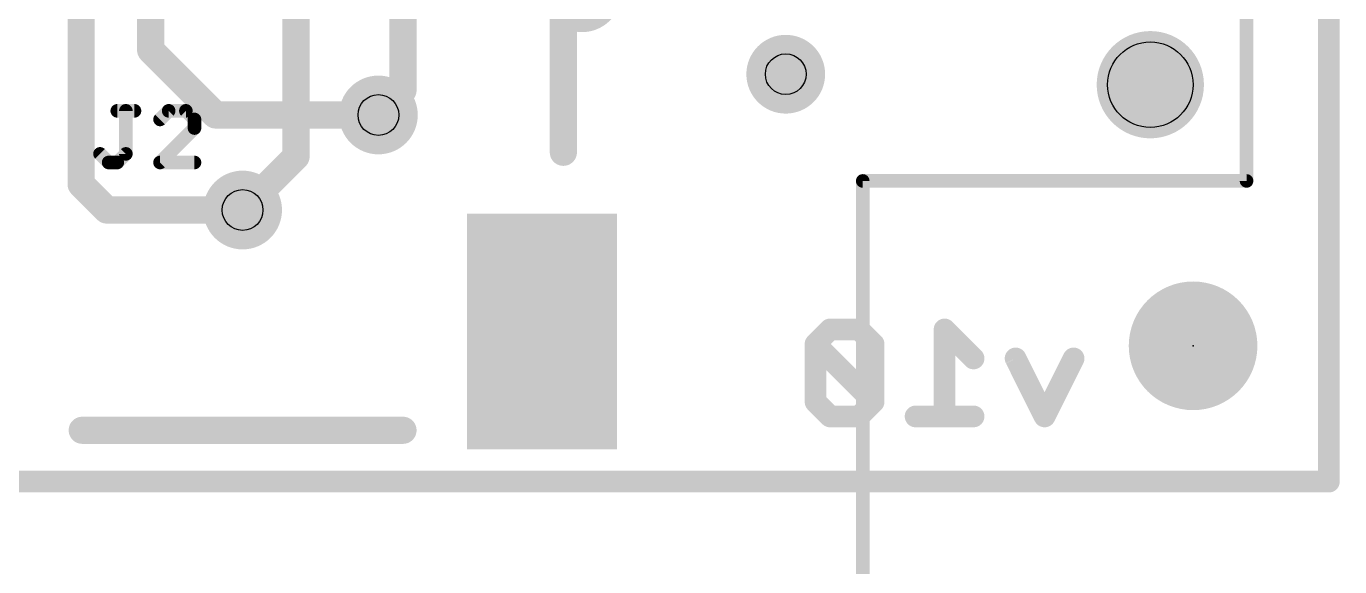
# Model space of a CAD drawing. Extents: x -38 to 69, y -31 to 38.
# Drawn here: x 8.14 to 20.42, y -0.8 to 4.26 of the extents above; entities that cross this region are included whole.
import ezdxf

# ---------------------------------------------------------------- set-up
doc = ezdxf.new("R2010")
doc.units = 0
for name, color, linetype in [('1', 12, 'CONTINUOUS'), ('16', 132, 'CONTINUOUS'), ('18', 110, 'CONTINUOUS'), ('20', 53, 'CONTINUOUS'), ('21', 41, 'CONTINUOUS'), ('23', 53, 'CONTINUOUS'), ('24', 53, 'CONTINUOUS'), ('25', 253, 'CONTINUOUS'), ('29', 253, 'CONTINUOUS'), ('30', 253, 'CONTINUOUS'), ('31', 253, 'CONTINUOUS'), ('44', 253, 'CONTINUOUS'), ('49', 253, 'CONTINUOUS')]:
    doc.layers.add(name, color=color, linetype=linetype)

# ---------------------------------------------------------------- blocks, each defined once
blk = doc.blocks.new('PIE')
at = {"const_width": 0.5}
blk.add_lwpolyline([(0, -0.25, 1), (0, 0.25, 1), (0, -0.25)], format="xyb", dxfattribs=at)
blk = doc.blocks.new('RECT')
blk.add_solid([(-0.5, -0.5), (0.5, -0.5), (-0.5, 0.5), (0.5, 0.5)])
blk = doc.blocks.new('ROUNDV')
at = {"const_width": 0.5}
blk.add_lwpolyline([(0, -0.25, 1), (0, 0.25, 1), (0, -0.25)], format="xyb", dxfattribs=at)

msp = doc.modelspace()

# ---------------------------------------------------------------- linework, layer by layer
at = {"layer": '1'}
for points, const_width in [([(20.32, 0), (20.32, 20.32)], 0.2032), ([(10.66, 3.04), (10.66, 5.08)], 0.254), ([(11.66, 5.08), (11.66, 3.659)], 0.254), ([(11.66, 3.659), (11.43, 3.429)], 0.254), ([(10.16, 2.54), (10.66, 3.04)], 0.254), ([(0, 0), (20.32, 0)], 0.2032)]:
    msp.add_lwpolyline(points, dxfattribs=dict(at, const_width=const_width))
for points, const_width in [([(11.5965, 3.659, 1), (11.7235, 3.659)], 0.127), ([(11.7049, 3.6141, 1), (11.6151, 3.7039)], 0.127), ([(11.3851, 3.4739, 1), (11.4749, 3.3841)], 0.127), ([(10.5965, 3.04, 1), (10.7235, 3.04)], 0.127), ([(10.7049, 2.9951, 1), (10.6151, 3.0849)], 0.127), ([(10.1151, 2.5849, 1), (10.2049, 2.4951)], 0.127), ([(20.2692, 0, 1), (20.3708, 0)], 0.1016), ([(20.32, -0.0508, 1), (20.32, 0.0508)], 0.1016)]:
    msp.add_lwpolyline(points, format="xyb", dxfattribs=dict(at, const_width=const_width))
at = {"layer": '16'}
for points, const_width in [([(20.32, 0), (20.32, 20.32)], 0.2032), ([(8.65, 7.112), (8.65, 2.78)], 0.254), ([(9.3, 4.035), (9.3, 7.112)], 0.254), ([(9.3, 4.035), (9.906, 3.429)], 0.254), ([(11.43, 3.429), (9.906, 3.429)], 0.254), ([(8.65, 2.78), (8.89, 2.54)], 0.254), ([(8.89, 2.54), (10.16, 2.54)], 0.254), ([(15.6546, 1.4231), (15.519, 1.2875)], 0.2032), ([(15.9258, 1.4231), (15.6546, 1.4231)], 0.2032), ([(16.0614, 1.2875), (15.9258, 1.4231)], 0.2032), ([(16.9969, 1.1519), (16.7257, 1.4231)], 0.2032), ([(16.7257, 1.4231), (16.7257, 0.6096)], 0.2032), ([(15.519, 1.2875), (15.519, 0.7452)], 0.2032), ([(16.0614, 0.7452), (15.519, 1.2875)], 0.2032), ([(16.0614, 0.7452), (16.0614, 1.2875)], 0.2032), ([(17.6612, 0.6096), (17.3901, 1.1519)], 0.2032), ([(17.9324, 1.1519), (17.6612, 0.6096)], 0.2032), ([(15.519, 0.7452), (15.6546, 0.6096)], 0.2032), ([(15.9258, 0.6096), (16.0614, 0.7452)], 0.2032), ([(15.6546, 0.6096), (15.9258, 0.6096)], 0.2032), ([(16.9969, 0.6096), (16.4546, 0.6096)], 0.2032), ([(0, 0), (20.32, 0)], 0.2032)]:
    msp.add_lwpolyline(points, dxfattribs=dict(at, const_width=const_width))
for points, const_width in [([(9.3449, 4.0799, 1), (9.2551, 3.9901)], 0.127), ([(9.2365, 4.035, 1), (9.3635, 4.035)], 0.127), ([(9.906, 3.4925, 1), (9.906, 3.3655)], 0.127), ([(9.8611, 3.3841, 1), (9.9509, 3.4739)], 0.127), ([(11.43, 3.3655, 1), (11.43, 3.4925)], 0.127), ([(8.6949, 2.8249, 1), (8.6051, 2.7351)], 0.127), ([(8.5865, 2.78, 1), (8.7135, 2.78)], 0.127), ([(8.89, 2.6035, 1), (8.89, 2.4765)], 0.127), ([(8.8451, 2.4951, 1), (8.9349, 2.5849)], 0.127), ([(10.16, 2.4765, 1), (10.16, 2.6035)], 0.127), ([(15.6546, 1.4739, 1), (15.6546, 1.3723)], 0.1016), ([(15.6905, 1.3872, 1), (15.6187, 1.459)], 0.1016), ([(15.9617, 1.459, 1), (15.8899, 1.3872)], 0.1016), ([(15.9258, 1.3723, 1), (15.9258, 1.4739)], 0.1016), ([(16.7616, 1.459, 1), (16.6898, 1.3872)], 0.1016), ([(16.7765, 1.4231, 1), (16.6749, 1.4231)], 0.1016), ([(15.5698, 1.2875, 1), (15.4682, 1.2875)], 0.1016), ([(15.555, 1.3234, 1), (15.4831, 1.2516)], 0.1016), ([(15.4831, 1.3234, 1), (15.555, 1.2516)], 0.1016), ([(16.1122, 1.2875, 1), (16.0106, 1.2875)], 0.1016), ([(16.0254, 1.2516, 1), (16.0973, 1.3234)], 0.1016), ([(16.961, 1.116, 1), (17.0328, 1.1878)], 0.1016), ([(17.4355, 1.1746, 1), (17.3446, 1.1292)], 0.1016), ([(17.9778, 1.1292, 1), (17.887, 1.1746)], 0.1016), ([(15.555, 0.7811, 1), (15.4831, 0.7093)], 0.1016), ([(15.4682, 0.7452, 1), (15.5698, 0.7452)], 0.1016), ([(16.0106, 0.7452, 1), (16.1122, 0.7452)], 0.1016), ([(16.0973, 0.7093, 1), (16.0254, 0.7811)], 0.1016), ([(16.0254, 0.7093, 1), (16.0973, 0.7811)], 0.1016), ([(15.6546, 0.6604, 1), (15.6546, 0.5588)], 0.1016), ([(15.6187, 0.5737, 1), (15.6905, 0.6455)], 0.1016), ([(15.8899, 0.6455, 1), (15.9617, 0.5737)], 0.1016), ([(15.9258, 0.5588, 1), (15.9258, 0.6604)], 0.1016), ([(16.4546, 0.6604, 1), (16.4546, 0.5588)], 0.1016), ([(16.6749, 0.6096, 1), (16.7765, 0.6096)], 0.1016), ([(16.9969, 0.5588, 1), (16.9969, 0.6604)], 0.1016), ([(17.6158, 0.6323, 1), (17.7067, 0.5869)], 0.1016), ([(17.6158, 0.5869, 1), (17.7067, 0.6323)], 0.1016), ([(20.2692, 0, 1), (20.3708, 0)], 0.1016), ([(20.32, -0.0508, 1), (20.32, 0.0508)], 0.1016)]:
    msp.add_lwpolyline(points, format="xyb", dxfattribs=dict(at, const_width=const_width))
at = {"layer": '20', "const_width": 0.2032}
for points in [[(20.32, 0), (20.32, 20.32)], [(0, 0), (20.32, 0)]]:
    msp.add_lwpolyline(points, dxfattribs=at)
at = {"layer": '20', "const_width": 0.1016}
for points in [[(20.2692, 0, 1), (20.3708, 0)], [(20.32, -0.0508, 1), (20.32, 0.0508)]]:
    msp.add_lwpolyline(points, format="xyb", dxfattribs=at)
at = {"layer": '20'}
msp.add_circle((18.65, 3.712), 0.4, dxfattribs=at)
at = {"layer": '21', "const_width": 0.254}
for points in [[(13.16, 4.73), (13.16, 3.08)], [(8.66, 0.48), (11.66, 0.48)]]:
    msp.add_lwpolyline(points, dxfattribs=at)
at = {"layer": '21', "const_width": 0.127}
for points in [[(13.0965, 3.08, 1), (13.2235, 3.08)], [(8.66, 0.5435, 1), (8.66, 0.4165)], [(11.66, 0.4165, 1), (11.66, 0.5435)]]:
    msp.add_lwpolyline(points, format="xyb", dxfattribs=at)
at = {"layer": '23'}
msp.add_point((19.05, 1.27), dxfattribs=at)
at = {"layer": '24'}
msp.add_point((19.05, 1.27), dxfattribs=at)
at = {"layer": '25', "const_width": 0.0635}
for points in [[(8.9875, 3.4993, 1), (8.9875, 3.4358)], [(9.0998, 3.4675, 1), (9.0363, 3.4675)], [(9.1485, 3.4358, 1), (9.1485, 3.4993)], [(9.3654, 3.4095, 1), (9.4103, 3.3646)], [(9.4683, 3.4993, 1), (9.4683, 3.4358)], [(9.4908, 3.4451, 1), (9.4459, 3.49)], [(9.6518, 3.49, 1), (9.6069, 3.4451)], [(9.6293, 3.4358, 1), (9.6293, 3.4993)], [(9.7416, 3.387, 1), (9.6781, 3.387)], [(9.6874, 3.3646, 1), (9.7323, 3.4095)], [(9.6781, 3.3065, 1), (9.7416, 3.3065)], [(9.7323, 3.2841, 1), (9.6874, 3.329)], [(8.849, 3.0875, 1), (8.804, 3.0425)], [(9.0363, 3.065, 1), (9.0998, 3.065)], [(9.0905, 3.0425, 1), (9.0456, 3.0875)], [(8.907, 3.0163, 1), (8.907, 2.9527)], [(8.8845, 2.962, 1), (8.9295, 3.007)], [(8.9651, 3.007, 1), (9.01, 2.962)], [(8.9875, 2.9527, 1), (8.9875, 3.0163)], [(9.3878, 3.0163, 1), (9.3878, 2.9527)], [(9.3654, 3.007, 1), (9.4103, 2.962)], [(9.7098, 2.9527, 1), (9.7098, 3.0163)]]:
    msp.add_lwpolyline(points, format="xyb", dxfattribs=at)
at = {"layer": '25', "const_width": 0.127}
for points in [[(8.9875, 3.4675), (9.1485, 3.4675)], [(9.068, 3.065), (9.068, 3.4675)], [(9.4683, 3.4675), (9.3878, 3.387)], [(9.6293, 3.4675), (9.4683, 3.4675)], [(9.7098, 3.387), (9.6293, 3.4675)], [(9.7098, 3.3065), (9.7098, 3.387)], [(9.3878, 2.9845), (9.7098, 3.3065)], [(8.8265, 3.065), (8.907, 2.9845)], [(8.9875, 2.9845), (9.068, 3.065)], [(8.907, 2.9845), (8.9875, 2.9845)], [(9.7098, 2.9845), (9.3878, 2.9845)]]:
    msp.add_lwpolyline(points, dxfattribs=at)
at = {"layer": '29', "const_width": 0.5016}
msp.add_lwpolyline([(18.65, 3.4612, 1), (18.65, 3.9628, 1), (18.65, 3.4612)], format="xyb", dxfattribs=at)
at = {"layer": '30', "const_width": 0.5016}
msp.add_lwpolyline([(18.65, 3.4612, 1), (18.65, 3.9628, 1), (18.65, 3.4612)], format="xyb", dxfattribs=at)
at = {"layer": '44'}
for centre in [(15.24, 3.81), (11.43, 3.429), (10.16, 2.54)]:
    msp.add_circle(centre, 0.1905, dxfattribs=at)
at = {"layer": '49', "const_width": 0.127}
for points in [[(19.55, 7.812), (19.55, 2.812)], [(19.55, 2.812), (15.96, 2.812)], [(15.96, 2.812), (15.96, -1.988)]]:
    msp.add_lwpolyline(points, dxfattribs=at)
at = {"layer": '49', "const_width": 0.0635}
for points in [[(15.96, 2.8438, 1), (15.96, 2.7803)], [(15.9918, 2.812, 1), (15.9283, 2.812)], [(19.5183, 2.812, 1), (19.5817, 2.812)], [(19.55, 2.7803, 1), (19.55, 2.8438)]]:
    msp.add_lwpolyline(points, format="xyb", dxfattribs=at)

# ---------------------------------------------------------------- block references
at = {"layer": '1', "xscale": 1.2, "yscale": 2}
msp.add_blockref('RECT', (12.96, 1.405), dxfattribs=at)
at = {"layer": '1'}
msp.add_blockref('PIE', (19.05, 1.27), dxfattribs=at)
at = {"layer": '16'}
msp.add_blockref('PIE', (19.05, 1.27), dxfattribs=at)
at = {"layer": '18', "xscale": 0.7366, "yscale": 0.7366}
for p in [(13.335, 4.572), (13.335, 4.572), (15.24, 3.81), (15.24, 3.81), (11.43, 3.429), (11.43, 3.429), (10.16, 2.54), (10.16, 2.54)]:
    msp.add_blockref('ROUNDV', p, dxfattribs=at)
at = {"layer": '29'}
for name, p, xscale, yscale in [('RECT', (12.96, 1.405), 1.4032, 2.2032), ('PIE', (19.05, 1.27), 1.2032, 1.2032)]:
    msp.add_blockref(name, p, dxfattribs=dict(at, xscale=xscale, yscale=yscale))
at = {"layer": '30', "xscale": 1.2032, "yscale": 1.2032}
msp.add_blockref('PIE', (19.05, 1.27), dxfattribs=at)
at = {"layer": '31', "xscale": 1.2, "yscale": 2}
msp.add_blockref('RECT', (12.96, 1.405), dxfattribs=at)

doc.saveas('drawing.dxf')
